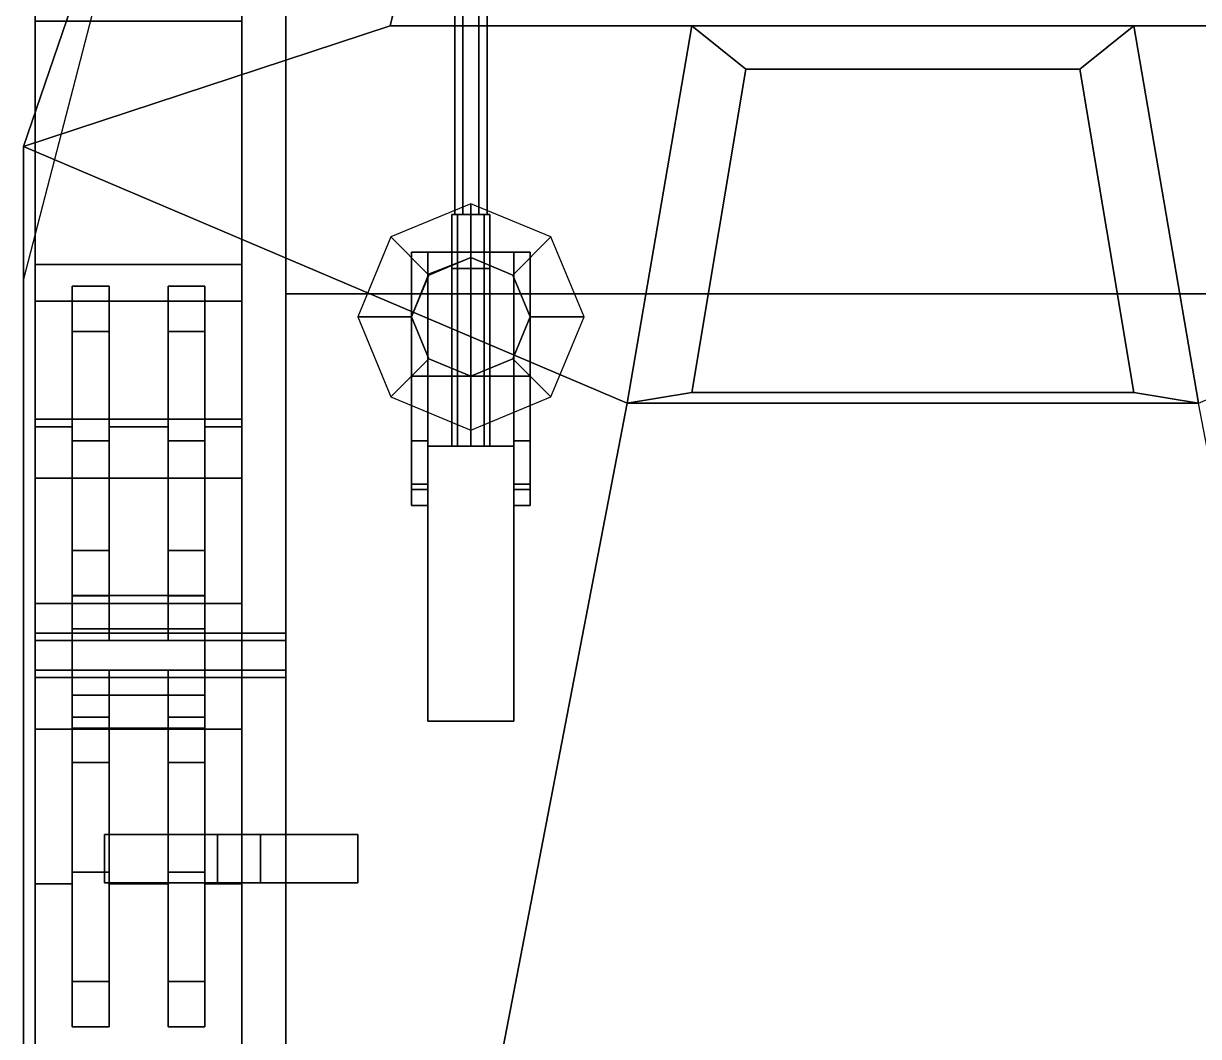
# Model space of a CAD drawing. Extents: x -1.6 to 3, y -6.1 to 13.
# Drawn here: x -1.65 to 0.53, y 1.605 to 3.484 of the extents above; entities that cross this region are included whole.
import ezdxf

# ---------------------------------------------------------------- set-up
doc = ezdxf.new("R2010")
doc.units = 0
doc.layers.get('0').update_dxf_attribs({"linetype": 'CONTINUOUS'})
for name, color, linetype in [('MG', 1, 'CONTINUOUS'), ('TRACKS', 3, 'CONTINUOUS'), ('TURRET', 2, 'CONTINUOUS'), ('WHEELS', 2, 'CONTINUOUS')]:
    doc.layers.add(name, color=color, linetype=linetype)

msp = doc.modelspace()

# ---------------------------------------------------------------- linework, layer by layer
for points in [[(-1.163, 4.6792, 1.93), (-1.65, 3.2563, 1.93), (-1.65, 3.2563, 2.16), (-1.163, 4.6792, 2.16)], [(-1.3878, 4.0225, 1.37), (-1.65, 3.01, 1.3272), (-1.65, 3.2563, 1.93), (-1.163, 4.6792, 1.93)], [(-1.163, 4.6792, 2.16), (-1.65, 3.2563, 2.16), (-0.97, 3.48, 2.16), (-0.78, 4.27, 2.16)], [(-1.163, 4.4193, 1.0672), (-1.163, 2.9827, 0.4241), (-1.163, 0.903, 1.2861), (-1.163, 3.01, 1.3272)], [(1.163, 4.4193, 1.0672), (1.163, 2.9827, 0.4241), (-1.163, 2.9827, 0.4241), (-1.163, 4.4193, 1.0672)], [(-1.163, 4.4193, 1.0672), (-1.163, 4.4193, 1.0672), (-1.163, 3.01, 1.3272), (-1.163, 4.0225, 1.37)], [(-0.78, 4.27, 2.16), (-0.97, 3.48, 2.16), (-0.97, 3.48, 2.76), (-0.84, 4.02, 2.76)], [(-0.84, 4.02, 2.76), (-0.97, 3.48, 2.76), (0.97, 3.48, 2.76), (0.84, 4.02, 2.76)], [(-0.97, 3.48, 2.16), (-1.65, 3.2563, 2.16), (-0.53, 2.78, 2.1623), (-0.41, 3.48, 2.16)], [(-0.97, 3.48, 2.76), (-0.97, 3.48, 2.16), (-0.41, 3.48, 2.16), (-0.41, 3.48, 2.76)], [(-0.41, 3.48, 2.16), (-0.53, 2.78, 2.1623), (-0.53, 2.78, 2.76), (-0.41, 3.48, 2.76)], [(-0.41, 3.48, 2.76), (-0.53, 2.78, 2.76), (-0.41, 2.8, 3.49), (-0.31, 3.4, 3.49)], [(0.31, 3.4, 3.49), (0.41, 3.48, 2.76), (-0.41, 3.48, 2.76), (-0.31, 3.4, 3.49)], [(0.41, 2.8, 3.49), (0.53, 2.78, 2.76), (0.41, 3.48, 2.76), (0.31, 3.4, 3.49)], [(0.53, 2.78, 2.76), (0.53, 2.78, 2.1623), (0.41, 3.48, 2.16), (0.41, 3.48, 2.76)], [(0.41, 3.48, 2.76), (0.41, 3.48, 2.16), (0.97, 3.48, 2.16), (0.97, 3.48, 2.76)], [(0.41, 3.48, 2.16), (0.53, 2.78, 2.1623), (1.65, 3.2563, 2.16), (0.97, 3.48, 2.16)], [(-0.31, 3.4, 3.49), (-0.41, 2.8, 3.49), (0.41, 2.8, 3.49), (0.31, 3.4, 3.49)], [(-1.65, 0.903, 1.2861), (-1.65, -3.0374, 1.2724), (-1.65, -3.0374, 2.19), (-1.65, 3.2563, 2.16)], [(-1.65, 3.01, 1.3272), (-1.65, 0.903, 1.2861), (-1.65, 3.2563, 2.16), (-1.65, 3.2563, 1.93)], [(-1.65, 3.2563, 2.16), (-1.65, -3.0374, 2.19), (-1.65, -3.0374, 2.19), (-0.53, 2.78, 2.1623)], [(-0.82, 3.15, 2.16), (-0.9685, 3.0885, 2.16), (-0.8978, 3.0178, 2.76), (-0.82, 3.05, 2.76)], [(-0.6715, 3.0885, 2.16), (-0.82, 3.15, 2.16), (-0.82, 3.05, 2.76), (-0.7422, 3.0178, 2.76)], [(-0.9685, 3.0885, 2.16), (-1.03, 2.94, 2.16), (-0.93, 2.94, 2.76), (-0.8978, 3.0178, 2.76)], [(-0.61, 2.94, 2.16), (-0.6715, 3.0885, 2.16), (-0.7422, 3.0178, 2.76), (-0.71, 2.94, 2.76)], [(-1.163, 2.9827, 0.4241), (-1.163, -3.6941, 0.4241), (-1.163, -3.0374, 1.2724), (-1.163, 0.903, 1.2861)], [(1.163, 2.9827, 0.4241), (1.163, -3.6941, 0.4241), (-1.163, -3.6941, 0.4241), (-1.163, 2.9827, 0.4241)], [(-1.03, 2.94, 2.16), (-0.9685, 2.7915, 2.16), (-0.8978, 2.8622, 2.76), (-0.93, 2.94, 2.76)], [(-0.6715, 2.7915, 2.16), (-0.61, 2.94, 2.16), (-0.71, 2.94, 2.76), (-0.7422, 2.8622, 2.76)], [(-0.9685, 2.7915, 2.16), (-0.82, 2.73, 2.16), (-0.82, 2.83, 2.76), (-0.8978, 2.8622, 2.76)], [(-0.82, 2.73, 2.16), (-0.6715, 2.7915, 2.16), (-0.7422, 2.8622, 2.76), (-0.82, 2.83, 2.76)], [(-0.41, 2.8, 3.49), (-0.53, 2.78, 2.76), (0.53, 2.78, 2.76), (0.41, 2.8, 3.49)], [(-0.53, 2.78, 2.1623), (-1.65, -3.0374, 2.19), (1.65, -3.0374, 2.19), (0.53, 2.78, 2.1623)], [(-0.53, 2.78, 2.76), (-0.53, 2.78, 2.1623), (0.53, 2.78, 2.1623), (0.53, 2.78, 2.76)], [(-1.6282, 2.7364, 0.2873), (-1.6282, 2.3396, 0.3284), (-1.6282, 2.3533, 0.4789), (-1.6282, 2.7364, 0.3557)], [(-1.5597, 2.7364, 0.3557), (-1.5597, 2.7364, 0.2873), (-1.6282, 2.7364, 0.2873), (-1.6282, 2.7364, 0.3557)], [(-1.5597, 2.7364, 0.2873), (-1.5597, 2.3396, 0.3284), (-1.6282, 2.3396, 0.3284), (-1.6282, 2.7364, 0.2873)], [(-1.6282, 2.7364, 0.3557), (-1.6282, 2.3533, 0.4789), (-1.5597, 2.3533, 0.4789), (-1.5597, 2.7364, 0.3557)], [(-1.5597, 2.3533, 0.4789), (-1.5597, 2.3396, 0.3284), (-1.5597, 2.7364, 0.2873), (-1.5597, 2.7364, 0.3557)], [(-1.3819, 2.7364, 0.3557), (-1.3819, 2.7364, 0.2873), (-1.4913, 2.7364, 0.2873), (-1.4913, 2.7364, 0.3557)], [(-1.4913, 2.7364, 0.2873), (-1.4913, 2.3396, 0.3284), (-1.4913, 2.3533, 0.4789), (-1.4913, 2.7364, 0.3557)], [(-1.3819, 2.7364, 0.2873), (-1.3819, 2.3396, 0.3284), (-1.4913, 2.3396, 0.3284), (-1.4913, 2.7364, 0.2873)], [(-1.4913, 2.7364, 0.3557), (-1.4913, 2.3533, 0.4789), (-1.3819, 2.3533, 0.4789), (-1.3819, 2.7364, 0.3557)], [(-1.3819, 2.3533, 0.4789), (-1.3819, 2.3396, 0.3284), (-1.3819, 2.7364, 0.2873), (-1.3819, 2.7364, 0.3557)], [(-1.2451, 2.7364, 0.2873), (-1.2451, 2.3396, 0.3284), (-1.3135, 2.3396, 0.3284), (-1.3135, 2.7364, 0.2873)], [(-1.3135, 2.7364, 0.3557), (-1.3135, 2.3533, 0.4789), (-1.2451, 2.3533, 0.4789), (-1.2451, 2.7364, 0.3557)], [(-1.2451, 2.7364, 0.3557), (-1.2451, 2.7364, 0.2873), (-1.3135, 2.7364, 0.2873), (-1.3135, 2.7364, 0.3557)], [(-1.3135, 2.7364, 0.2873), (-1.3135, 2.3396, 0.3284), (-1.3135, 2.3533, 0.4789), (-1.3135, 2.7364, 0.3557)], [(-1.2451, 2.3533, 0.4789), (-1.2451, 2.3396, 0.3284), (-1.2451, 2.7364, 0.2873), (-1.2451, 2.7364, 0.3557)], [(-1.6282, 2.3396, 0.3284), (-1.6282, 2.2849, 0.3284), (-1.6282, 2.2712, 0.4789), (-1.6282, 2.3533, 0.4789)], [(-1.6282, 2.3533, 0.4789), (-1.6282, 2.2712, 0.4789), (-1.163, 2.2712, 0.4789), (-1.163, 2.3533, 0.4789)], [(-1.163, 2.3396, 0.3284), (-1.163, 2.2849, 0.3284), (-1.6282, 2.2849, 0.3284), (-1.6282, 2.3396, 0.3284)], [(-1.163, 2.3533, 0.4789), (-1.163, 2.3396, 0.3284), (-1.5597, 2.3396, 0.3284), (-1.5597, 2.3533, 0.4789)], [(-1.6282, 1.8881, 0.2873), (-1.6282, 2.2849, 0.3284), (-1.5597, 2.2849, 0.3284), (-1.5597, 1.8881, 0.2873)], [(-1.6282, 2.2712, 0.4789), (-1.6282, 2.2849, 0.3284), (-1.6282, 1.8881, 0.2873), (-1.6282, 1.8881, 0.3557)], [(-1.5597, 1.8881, 0.3557), (-1.5597, 2.2712, 0.4789), (-1.6282, 2.2712, 0.4789), (-1.6282, 1.8881, 0.3557)], [(-1.5597, 2.2712, 0.4789), (-1.5597, 2.2849, 0.3284), (-1.163, 2.2849, 0.3284), (-1.163, 2.2712, 0.4789)], [(-1.5597, 1.8881, 0.2873), (-1.5597, 2.2849, 0.3284), (-1.5597, 2.2712, 0.4789), (-1.5597, 1.8881, 0.3557)], [(-1.4913, 2.2712, 0.4789), (-1.4913, 2.2849, 0.3284), (-1.4913, 1.8881, 0.2873), (-1.4913, 1.8881, 0.3557)], [(-1.4913, 1.8881, 0.2873), (-1.4913, 2.2849, 0.3284), (-1.3819, 2.2849, 0.3284), (-1.3819, 1.8881, 0.2873)], [(-1.3819, 1.8881, 0.3557), (-1.3819, 2.2712, 0.4789), (-1.4913, 2.2712, 0.4789), (-1.4913, 1.8881, 0.3557)], [(-1.3819, 1.8881, 0.2873), (-1.3819, 2.2849, 0.3284), (-1.3819, 2.2712, 0.4789), (-1.3819, 1.8881, 0.3557)], [(-1.3135, 1.8881, 0.2873), (-1.3135, 2.2849, 0.3284), (-1.2451, 2.2849, 0.3284), (-1.2451, 1.8881, 0.2873)], [(-1.3135, 2.2712, 0.4789), (-1.3135, 2.2849, 0.3284), (-1.3135, 1.8881, 0.2873), (-1.3135, 1.8881, 0.3557)], [(-1.2451, 1.8881, 0.3557), (-1.2451, 2.2712, 0.4789), (-1.3135, 2.2712, 0.4789), (-1.3135, 1.8881, 0.3557)], [(-1.2451, 1.8881, 0.2873), (-1.2451, 2.2849, 0.3284), (-1.2451, 2.2712, 0.4789), (-1.2451, 1.8881, 0.3557)], [(-1.03, 1.98, 2.36), (-1.03, 1.98, 2.16), (-1.5, 1.98, 2.16), (-1.5, 1.98, 2.36)], [(-1.5, 1.98, 2.36), (-1.5, 1.98, 2.16), (-1.5, 1.89, 2.16), (-1.5, 1.89, 2.36)], [(-1.03, 1.98, 2.36), (-1.03, 1.98, 2.36), (-1.5, 1.98, 2.36), (-1.29, 1.98, 2.46)], [(-1.29, 1.98, 2.46), (-1.5, 1.98, 2.36), (-1.5, 1.89, 2.36), (-1.29, 1.89, 2.46)], [(-1.03, 1.98, 2.65), (-1.03, 1.98, 2.36), (-1.29, 1.98, 2.46), (-1.21, 1.98, 2.65)], [(-1.21, 1.98, 2.65), (-1.29, 1.98, 2.46), (-1.29, 1.89, 2.46), (-1.21, 1.89, 2.65)], [(-1.21, 1.89, 2.65), (-1.03, 1.89, 2.65), (-1.03, 1.98, 2.65), (-1.21, 1.98, 2.65)], [(-1.03, 1.89, 2.65), (-1.03, 1.89, 2.16), (-1.03, 1.98, 2.16), (-1.03, 1.98, 2.65)], [(-1.6282, 1.8881, 0.3557), (-1.6282, 1.8881, 0.2873), (-1.5597, 1.8881, 0.2873), (-1.5597, 1.8881, 0.3557)], [(-1.5, 1.89, 2.16), (-1.03, 1.89, 2.16), (-1.03, 1.89, 2.36), (-1.5, 1.89, 2.36)], [(-1.5, 1.89, 2.36), (-1.03, 1.89, 2.36), (-1.03, 1.89, 2.36), (-1.29, 1.89, 2.46)], [(-1.4913, 1.8881, 0.3557), (-1.4913, 1.8881, 0.2873), (-1.3819, 1.8881, 0.2873), (-1.3819, 1.8881, 0.3557)], [(-1.3135, 1.8881, 0.3557), (-1.3135, 1.8881, 0.2873), (-1.2451, 1.8881, 0.2873), (-1.2451, 1.8881, 0.3557)], [(-1.29, 1.89, 2.46), (-1.03, 1.89, 2.36), (-1.03, 1.89, 2.65), (-1.21, 1.89, 2.65)]]:
    msp.add_3dface(points)
at = {"layer": 'MG'}
for points in [[(-0.85, 3.66, 3.27), (-0.835, 3.66, 3.244), (-0.835, 3.13, 3.244), (-0.85, 3.13, 3.27)], [(-0.835, 3.66, 3.296), (-0.85, 3.66, 3.27), (-0.85, 3.13, 3.27), (-0.835, 3.13, 3.296)], [(-0.835, 3.66, 3.244), (-0.805, 3.66, 3.244), (-0.805, 3.13, 3.244), (-0.835, 3.13, 3.244)], [(-0.805, 3.66, 3.296), (-0.835, 3.66, 3.296), (-0.835, 3.13, 3.296), (-0.805, 3.13, 3.296)], [(-0.805, 3.66, 3.244), (-0.79, 3.66, 3.27), (-0.79, 3.13, 3.27), (-0.805, 3.13, 3.244)], [(-0.79, 3.66, 3.27), (-0.805, 3.66, 3.296), (-0.805, 3.13, 3.296), (-0.79, 3.13, 3.27)], [(-0.785, 3.13, 3.27), (-0.8447, 3.13, 3.2453), (-0.855, 3.13, 3.27), (-0.7953, 3.13, 3.2947)], [(-0.7953, 3.13, 3.2947), (-0.855, 3.13, 3.27), (-0.8447, 3.13, 3.2947), (-0.82, 3.13, 3.305)], [(-0.855, 3.13, 3.27), (-0.8447, 3.13, 3.2453), (-0.8447, 3.03, 3.2453), (-0.855, 3.03, 3.27)], [(-0.8447, 3.13, 3.2947), (-0.855, 3.13, 3.27), (-0.855, 2.7, 3.27), (-0.8447, 2.7, 3.2947)], [(-0.7953, 3.13, 3.2453), (-0.82, 3.13, 3.235), (-0.8447, 3.13, 3.2453), (-0.785, 3.13, 3.27)], [(-0.8447, 3.13, 3.2453), (-0.82, 3.13, 3.235), (-0.82, 3.03, 3.235), (-0.8447, 3.03, 3.2453)], [(-0.82, 3.13, 3.305), (-0.8447, 3.13, 3.2947), (-0.8447, 2.7, 3.2947), (-0.82, 2.7, 3.305)], [(-0.82, 3.13, 3.235), (-0.7953, 3.13, 3.2453), (-0.7953, 3.03, 3.2453), (-0.82, 3.03, 3.235)], [(-0.7953, 3.13, 3.2947), (-0.82, 3.13, 3.305), (-0.82, 2.7, 3.305), (-0.7953, 2.7, 3.2947)], [(-0.7953, 3.13, 3.2453), (-0.785, 3.13, 3.27), (-0.785, 3.03, 3.27), (-0.7953, 3.03, 3.2453)], [(-0.785, 3.13, 3.27), (-0.7953, 3.13, 3.2947), (-0.7953, 2.7, 3.2947), (-0.785, 2.7, 3.27)], [(-0.8447, 3.03, 3.2453), (-0.8447, 3.03, 3.1953), (-0.855, 3.03, 3.22), (-0.855, 3.03, 3.27)], [(-0.855, 3.03, 3.27), (-0.855, 3.03, 3.22), (-0.855, 2.7, 3.22), (-0.855, 2.7, 3.27)], [(-0.855, 3.03, 3.22), (-0.8447, 3.03, 3.1953), (-0.8447, 2.7, 3.1953), (-0.855, 2.7, 3.22)], [(-0.82, 3.03, 3.235), (-0.82, 3.03, 3.185), (-0.8447, 3.03, 3.1953), (-0.8447, 3.03, 3.2453)], [(-0.8447, 3.03, 3.1953), (-0.82, 3.03, 3.185), (-0.82, 2.7, 3.185), (-0.8447, 2.7, 3.1953)], [(-0.7953, 3.03, 3.2453), (-0.7953, 3.03, 3.1953), (-0.82, 3.03, 3.185), (-0.82, 3.03, 3.235)], [(-0.82, 3.03, 3.185), (-0.7953, 3.03, 3.1953), (-0.7953, 2.7, 3.1953), (-0.82, 2.7, 3.185)], [(-0.785, 3.03, 3.27), (-0.785, 3.03, 3.22), (-0.7953, 3.03, 3.1953), (-0.7953, 3.03, 3.2453)], [(-0.7953, 3.03, 3.1953), (-0.785, 3.03, 3.22), (-0.785, 2.7, 3.22), (-0.7953, 2.7, 3.1953)], [(-0.785, 3.03, 3.22), (-0.785, 3.03, 3.27), (-0.785, 2.7, 3.27), (-0.785, 2.7, 3.22)], [(-0.74, 2.7, 3.31), (-0.74, 2.7, 3.14), (-0.9, 2.7, 3.14), (-0.9, 2.7, 3.31)], [(-0.9, 2.7, 3.14), (-0.9, 2.19, 3.14), (-0.9, 2.19, 3.31), (-0.9, 2.7, 3.31)], [(-0.9, 2.7, 3.31), (-0.9, 2.19, 3.31), (-0.74, 2.19, 3.31), (-0.74, 2.7, 3.31)], [(-0.74, 2.7, 3.14), (-0.74, 2.19, 3.14), (-0.9, 2.19, 3.14), (-0.9, 2.7, 3.14)], [(-0.74, 2.19, 3.31), (-0.74, 2.19, 3.14), (-0.74, 2.7, 3.14), (-0.74, 2.7, 3.31)], [(-0.9, 2.19, 3.31), (-0.9, 2.19, 3.14), (-0.74, 2.19, 3.14), (-0.74, 2.19, 3.31)]]:
    msp.add_3dface(points, dxfattribs=at)
at = {"layer": 'TRACKS'}
for points in [[(-1.6282, 3.0374, 1.0946), (-1.6282, 3.571, 1.163), (-1.2451, 3.571, 1.163), (-1.2451, 3.0374, 1.0946)], [(-1.6282, 3.0374, 1.1356), (-1.6282, 3.571, 1.204), (-1.6282, 3.571, 1.163), (-1.6282, 3.0374, 1.0946)], [(-1.2451, 3.0374, 1.1356), (-1.2451, 3.571, 1.204), (-1.6282, 3.571, 1.204), (-1.6282, 3.0374, 1.1356)], [(-1.2451, 3.571, 1.163), (-1.2451, 3.571, 1.204), (-1.2451, 3.0374, 1.1356), (-1.2451, 3.0374, 1.0946)], [(-1.6282, 3.4889, 0.3421), (-1.6282, 2.969, 0.0821), (-1.2451, 2.969, 0.0821), (-1.2451, 3.4889, 0.3421)], [(-1.6282, 3.4889, 0.301), (-1.6282, 2.969, 0.041), (-1.6282, 2.969, 0.0821), (-1.6282, 3.4889, 0.3421)], [(-1.2451, 3.4889, 0.301), (-1.2451, 2.969, 0.041), (-1.6282, 2.969, 0.041), (-1.6282, 3.4889, 0.301)], [(-1.2451, 2.969, 0.0821), (-1.2451, 2.969, 0.041), (-1.2451, 3.4889, 0.301), (-1.2451, 3.4889, 0.3421)], [(-1.2451, 2.6406, 1.1356), (-1.2451, 3.0374, 1.1356), (-1.6282, 3.0374, 1.1356), (-1.6282, 2.6406, 1.1356)], [(-1.6282, 2.6406, 1.1356), (-1.6282, 3.0374, 1.1356), (-1.6282, 3.0374, 1.0946), (-1.6282, 2.6406, 1.0946)], [(-1.6282, 2.6406, 1.0946), (-1.6282, 3.0374, 1.0946), (-1.2451, 3.0374, 1.0946), (-1.2451, 2.6406, 1.0946)], [(-1.2451, 3.0374, 1.0946), (-1.2451, 3.0374, 1.1356), (-1.2451, 2.6406, 1.1356), (-1.2451, 2.6406, 1.0946)], [(-1.6282, 2.969, 0.0821), (-1.6282, 2.7501, 0.041), (-1.2451, 2.7501, 0.041), (-1.2451, 2.969, 0.0821)], [(-1.6282, 2.969, 0.041), (-1.6282, 2.7501), (-1.6282, 2.7501, 0.041), (-1.6282, 2.969, 0.0821)], [(-1.2451, 2.969, 0.041), (-1.2451, 2.7501), (-1.6282, 2.7501), (-1.6282, 2.969, 0.041)], [(-1.2451, 2.7501, 0.041), (-1.2451, 2.7501), (-1.2451, 2.969, 0.041), (-1.2451, 2.969, 0.0821)], [(-1.2451, 2.7501), (-1.2451, -2.9143), (-1.6282, -2.9143), (-1.6282, 2.7501)], [(-1.6282, 2.7501), (-1.6282, -2.9143), (-1.6282, -2.8869, 0.041), (-1.6282, 2.7501, 0.041)], [(-1.6282, 2.7501, 0.041), (-1.6282, -2.8869, 0.041), (-1.2451, -2.8869, 0.041), (-1.2451, 2.7501, 0.041)], [(-1.2451, -2.8869, 0.041), (-1.2451, -2.9143), (-1.2451, 2.7501), (-1.2451, 2.7501, 0.041)], [(-1.2451, 2.408, 1.1493), (-1.2451, 2.6406, 1.1356), (-1.6282, 2.6406, 1.1356), (-1.6282, 2.408, 1.1493)], [(-1.6282, 2.408, 1.1493), (-1.6282, 2.6406, 1.1356), (-1.6282, 2.6406, 1.0946), (-1.6282, 2.408, 1.1082)], [(-1.6282, 2.408, 1.1082), (-1.6282, 2.6406, 1.0946), (-1.2451, 2.6406, 1.0946), (-1.2451, 2.408, 1.1082)], [(-1.2451, 2.6406, 1.0946), (-1.2451, 2.6406, 1.1356), (-1.2451, 2.408, 1.1493), (-1.2451, 2.408, 1.1082)], [(-1.2451, 2.1754, 1.1493), (-1.2451, 2.408, 1.1493), (-1.6282, 2.408, 1.1493), (-1.6282, 2.1754, 1.1493)], [(-1.6282, 2.1754, 1.1493), (-1.6282, 2.408, 1.1493), (-1.6282, 2.408, 1.1082), (-1.6282, 2.1754, 1.1082)], [(-1.6282, 2.1754, 1.1082), (-1.6282, 2.408, 1.1082), (-1.2451, 2.408, 1.1082), (-1.2451, 2.1754, 1.1082)], [(-1.2451, 2.408, 1.1082), (-1.2451, 2.408, 1.1493), (-1.2451, 2.1754, 1.1493), (-1.2451, 2.1754, 1.1082)], [(-1.6282, 1.5871, 1.0261), (-1.6282, 2.1754, 1.1082), (-1.2451, 2.1754, 1.1082), (-1.2451, 1.5871, 1.0261)], [(-1.6282, 1.5871, 1.0672), (-1.6282, 2.1754, 1.1493), (-1.6282, 2.1754, 1.1082), (-1.6282, 1.5871, 1.0261)], [(-1.2451, 1.5871, 1.0672), (-1.2451, 2.1754, 1.1493), (-1.6282, 2.1754, 1.1493), (-1.6282, 1.5871, 1.0672)], [(-1.2451, 2.1754, 1.1082), (-1.2451, 2.1754, 1.1493), (-1.2451, 1.5871, 1.0672), (-1.2451, 1.5871, 1.0261)]]:
    msp.add_3dface(points, dxfattribs=at)
at = {"layer": 'TURRET'}
for points in [[(-0.93, 2.71, 3.18), (-0.9, 2.71, 3.18), (-0.9, 3.06, 2.92), (-0.93, 3.06, 2.92)], [(-0.93, 3.06, 2.92), (-0.93, 2.83, 2.92), (-0.93, 2.62, 3.13), (-0.93, 2.71, 3.18)], [(-0.93, 3.06, 2.86), (-0.93, 2.83, 2.86), (-0.93, 2.83, 2.92), (-0.93, 3.06, 2.92)], [(-0.71, 3.06, 2.92), (-0.71, 3.06, 2.86), (-0.93, 3.06, 2.86), (-0.93, 3.06, 2.92)], [(-0.9, 2.71, 3.18), (-0.9, 2.62, 3.13), (-0.9, 2.83, 2.92), (-0.9, 3.06, 2.92)], [(-0.9, 3.06, 2.92), (-0.9, 2.83, 2.92), (-0.74, 2.83, 2.92), (-0.74, 3.06, 2.92)], [(-0.74, 3.06, 2.92), (-0.74, 2.83, 2.92), (-0.74, 2.62, 3.13), (-0.74, 2.71, 3.18)], [(-0.74, 2.71, 3.18), (-0.71, 2.71, 3.18), (-0.71, 3.06, 2.92), (-0.74, 3.06, 2.92)], [(-0.71, 2.71, 3.18), (-0.71, 2.62, 3.13), (-0.71, 2.83, 2.92), (-0.71, 3.06, 2.92)], [(-0.71, 2.83, 2.92), (-0.71, 2.83, 2.86), (-0.71, 3.06, 2.86), (-0.71, 3.06, 2.92)], [(-0.82, 3.05, 2.76), (-0.8978, 3.0178, 2.76), (-0.8978, 3.02, 2.86), (-0.82, 3.05, 2.86)], [(-0.7422, 3.0178, 2.76), (-0.82, 3.05, 2.76), (-0.82, 3.05, 2.86), (-0.7422, 3.0178, 2.86)], [(-0.8978, 3.0178, 2.76), (-0.93, 2.94, 2.76), (-0.93, 2.94, 2.86), (-0.8978, 3.02, 2.86)], [(-0.71, 2.94, 2.76), (-0.7422, 3.0178, 2.76), (-0.7422, 3.0178, 2.86), (-0.71, 2.94, 2.86)], [(-0.93, 2.94, 2.76), (-0.8978, 2.8622, 2.76), (-0.8978, 2.8622, 2.86), (-0.93, 2.94, 2.86)], [(-0.7422, 2.8622, 2.76), (-0.71, 2.94, 2.76), (-0.71, 2.94, 2.86), (-0.7422, 2.8622, 2.86)], [(-0.8978, 2.8622, 2.76), (-0.82, 2.83, 2.76), (-0.82, 2.83, 2.86), (-0.8978, 2.8622, 2.86)], [(-0.82, 2.83, 2.76), (-0.7422, 2.8622, 2.76), (-0.7422, 2.8622, 2.86), (-0.82, 2.83, 2.86)], [(-0.93, 2.83, 2.92), (-0.9, 2.83, 2.92), (-0.9, 2.62, 3.13), (-0.93, 2.62, 3.13)], [(-0.93, 2.83, 2.92), (-0.93, 2.83, 2.86), (-0.71, 2.83, 2.86), (-0.71, 2.83, 2.92)], [(-0.74, 2.83, 2.92), (-0.71, 2.83, 2.92), (-0.71, 2.62, 3.13), (-0.74, 2.62, 3.13)], [(-0.93, 2.71, 3.18), (-0.93, 2.62, 3.13), (-0.93, 2.59, 3.22), (-0.93, 2.63, 3.25)], [(-0.93, 2.63, 3.25), (-0.9, 2.63, 3.25), (-0.9, 2.71, 3.18), (-0.93, 2.71, 3.18)], [(-0.9, 2.63, 3.25), (-0.9, 2.59, 3.22), (-0.9, 2.62, 3.13), (-0.9, 2.71, 3.18)], [(-0.74, 2.63, 3.25), (-0.71, 2.63, 3.25), (-0.71, 2.71, 3.18), (-0.74, 2.71, 3.18)], [(-0.74, 2.71, 3.18), (-0.74, 2.62, 3.13), (-0.74, 2.59, 3.22), (-0.74, 2.63, 3.25)], [(-0.71, 2.63, 3.25), (-0.71, 2.59, 3.22), (-0.71, 2.62, 3.13), (-0.71, 2.71, 3.18)], [(-0.93, 2.59, 3.22), (-0.9, 2.59, 3.22), (-0.9, 2.63, 3.25), (-0.93, 2.63, 3.25)], [(-0.93, 2.62, 3.13), (-0.9, 2.62, 3.13), (-0.9, 2.59, 3.22), (-0.93, 2.59, 3.22)], [(-0.74, 2.59, 3.22), (-0.71, 2.59, 3.22), (-0.71, 2.63, 3.25), (-0.74, 2.63, 3.25)], [(-0.74, 2.62, 3.13), (-0.71, 2.62, 3.13), (-0.71, 2.59, 3.22), (-0.74, 2.59, 3.22)]]:
    msp.add_3dface(points, dxfattribs=at)
at = {"layer": 'WHEELS'}
for points in [[(-1.5597, 2.5068, 0.5332), (-1.5597, 2.9973, 0.33), (-1.5597, 2.9132, 0.1268), (-1.5597, 2.4227, 0.33)], [(-1.5597, 2.71, 0.6173), (-1.5597, 2.9132, 0.5332), (-1.5597, 2.9973, 0.33), (-1.5597, 2.5068, 0.5332)], [(-1.4913, 2.9132, 0.5332), (-1.4913, 2.9973, 0.33), (-1.5597, 2.9973, 0.33), (-1.5597, 2.9132, 0.5332)], [(-1.4913, 2.9973, 0.33), (-1.4913, 2.9132, 0.1268), (-1.5597, 2.9132, 0.1268), (-1.5597, 2.9973, 0.33)], [(-1.4913, 2.9132, 0.5332), (-1.4913, 2.4227, 0.33), (-1.4913, 2.5068, 0.1268), (-1.4913, 2.9973, 0.33)], [(-1.4913, 2.9973, 0.33), (-1.4913, 2.5068, 0.1268), (-1.4913, 2.71, 0.0427), (-1.4913, 2.9132, 0.1268)], [(-1.3819, 2.71, 0.6173), (-1.3819, 2.9132, 0.5332), (-1.3819, 2.9973, 0.33), (-1.3819, 2.5068, 0.5332)], [(-1.3819, 2.5068, 0.5332), (-1.3819, 2.9973, 0.33), (-1.3819, 2.9132, 0.1268), (-1.3819, 2.4227, 0.33)], [(-1.3135, 2.9132, 0.5332), (-1.3135, 2.9973, 0.33), (-1.3819, 2.9973, 0.33), (-1.3819, 2.9132, 0.5332)], [(-1.3135, 2.9973, 0.33), (-1.3135, 2.9132, 0.1268), (-1.3819, 2.9132, 0.1268), (-1.3819, 2.9973, 0.33)], [(-1.3135, 2.9132, 0.5332), (-1.3135, 2.4227, 0.33), (-1.3135, 2.5068, 0.1268), (-1.3135, 2.9973, 0.33)], [(-1.3135, 2.9973, 0.33), (-1.3135, 2.5068, 0.1268), (-1.3135, 2.71, 0.0427), (-1.3135, 2.9132, 0.1268)], [(-1.5597, 2.4227, 0.33), (-1.5597, 2.9132, 0.1268), (-1.5597, 2.71, 0.0427), (-1.5597, 2.5068, 0.1268)], [(-1.4913, 2.9132, 0.1268), (-1.4913, 2.71, 0.0427), (-1.5597, 2.71, 0.0427), (-1.5597, 2.9132, 0.1268)], [(-1.4913, 2.71, 0.6173), (-1.4913, 2.9132, 0.5332), (-1.5597, 2.9132, 0.5332), (-1.5597, 2.71, 0.6173)], [(-1.4913, 2.71, 0.6173), (-1.4913, 2.5068, 0.5332), (-1.4913, 2.4227, 0.33), (-1.4913, 2.9132, 0.5332)], [(-1.3819, 2.4227, 0.33), (-1.3819, 2.9132, 0.1268), (-1.3819, 2.71, 0.0427), (-1.3819, 2.5068, 0.1268)], [(-1.3135, 2.9132, 0.1268), (-1.3135, 2.71, 0.0427), (-1.3819, 2.71, 0.0427), (-1.3819, 2.9132, 0.1268)], [(-1.3135, 2.71, 0.6173), (-1.3135, 2.9132, 0.5332), (-1.3819, 2.9132, 0.5332), (-1.3819, 2.71, 0.6173)], [(-1.3135, 2.71, 0.6173), (-1.3135, 2.5068, 0.5332), (-1.3135, 2.4227, 0.33), (-1.3135, 2.9132, 0.5332)], [(-1.4913, 2.71, 0.0427), (-1.4913, 2.5068, 0.1268), (-1.5597, 2.5068, 0.1268), (-1.5597, 2.71, 0.0427)], [(-1.4913, 2.5068, 0.5332), (-1.4913, 2.71, 0.6173), (-1.5597, 2.71, 0.6173), (-1.5597, 2.5068, 0.5332)], [(-1.3135, 2.71, 0.0427), (-1.3135, 2.5068, 0.1268), (-1.3819, 2.5068, 0.1268), (-1.3819, 2.71, 0.0427)], [(-1.3135, 2.5068, 0.5332), (-1.3135, 2.71, 0.6173), (-1.3819, 2.71, 0.6173), (-1.3819, 2.5068, 0.5332)], [(-1.4913, 2.4227, 0.33), (-1.4913, 2.5068, 0.5332), (-1.5597, 2.5068, 0.5332), (-1.5597, 2.4227, 0.33)], [(-1.4913, 2.5068, 0.1268), (-1.4913, 2.4227, 0.33), (-1.5597, 2.4227, 0.33), (-1.5597, 2.5068, 0.1268)], [(-1.3135, 2.4227, 0.33), (-1.3135, 2.5068, 0.5332), (-1.3819, 2.5068, 0.5332), (-1.3819, 2.4227, 0.33)], [(-1.3135, 2.5068, 0.1268), (-1.3135, 2.4227, 0.33), (-1.3819, 2.4227, 0.33), (-1.3819, 2.5068, 0.1268)], [(-1.3135, 2.3616, 1.1066), (-1.3135, 2.4231, 1), (-1.5597, 2.4231, 1), (-1.5597, 2.3616, 1.1066)], [(-1.3135, 2.4231, 1), (-1.3135, 2.3616, 0.8934), (-1.5597, 2.3616, 0.8934), (-1.5597, 2.4231, 1)], [(-1.5597, 2.2384, 1.1066), (-1.5597, 2.3616, 1.1066), (-1.5597, 2.4231, 1), (-1.5597, 2.1769, 1)], [(-1.5597, 2.1769, 1), (-1.5597, 2.4231, 1), (-1.5597, 2.3616, 0.8934), (-1.5597, 2.2384, 0.8934)], [(-1.3135, 2.2384, 1.1066), (-1.3135, 2.3616, 1.1066), (-1.5597, 2.3616, 1.1066), (-1.5597, 2.2384, 1.1066)], [(-1.3135, 2.3616, 0.8934), (-1.3135, 2.2384, 0.8934), (-1.5597, 2.2384, 0.8934), (-1.5597, 2.3616, 0.8934)], [(-1.3135, 2.1769, 1), (-1.3135, 2.2384, 1.1066), (-1.5597, 2.2384, 1.1066), (-1.5597, 2.1769, 1)], [(-1.3135, 2.2384, 0.8934), (-1.3135, 2.1769, 1), (-1.5597, 2.1769, 1), (-1.5597, 2.2384, 0.8934)], [(-1.5597, 1.7068, 0.5332), (-1.5597, 2.1973, 0.33), (-1.5597, 2.1132, 0.1268), (-1.5597, 1.6227, 0.33)], [(-1.5597, 1.91, 0.6173), (-1.5597, 2.1132, 0.5332), (-1.5597, 2.1973, 0.33), (-1.5597, 1.7068, 0.5332)], [(-1.4913, 2.1132, 0.5332), (-1.4913, 2.1973, 0.33), (-1.5597, 2.1973, 0.33), (-1.5597, 2.1132, 0.5332)], [(-1.4913, 2.1973, 0.33), (-1.4913, 2.1132, 0.1268), (-1.5597, 2.1132, 0.1268), (-1.5597, 2.1973, 0.33)], [(-1.4913, 2.1132, 0.5332), (-1.4913, 1.6227, 0.33), (-1.4913, 1.7068, 0.1268), (-1.4913, 2.1973, 0.33)], [(-1.4913, 2.1973, 0.33), (-1.4913, 1.7068, 0.1268), (-1.4913, 1.91, 0.0427), (-1.4913, 2.1132, 0.1268)], [(-1.3819, 1.91, 0.6173), (-1.3819, 2.1132, 0.5332), (-1.3819, 2.1973, 0.33), (-1.3819, 1.7068, 0.5332)], [(-1.3819, 1.7068, 0.5332), (-1.3819, 2.1973, 0.33), (-1.3819, 2.1132, 0.1268), (-1.3819, 1.6227, 0.33)], [(-1.3135, 2.1132, 0.5332), (-1.3135, 2.1973, 0.33), (-1.3819, 2.1973, 0.33), (-1.3819, 2.1132, 0.5332)], [(-1.3135, 2.1973, 0.33), (-1.3135, 2.1132, 0.1268), (-1.3819, 2.1132, 0.1268), (-1.3819, 2.1973, 0.33)], [(-1.3135, 2.1132, 0.5332), (-1.3135, 1.6227, 0.33), (-1.3135, 1.7068, 0.1268), (-1.3135, 2.1973, 0.33)], [(-1.3135, 2.1973, 0.33), (-1.3135, 1.7068, 0.1268), (-1.3135, 1.91, 0.0427), (-1.3135, 2.1132, 0.1268)], [(-1.5597, 1.6227, 0.33), (-1.5597, 2.1132, 0.1268), (-1.5597, 1.91, 0.0427), (-1.5597, 1.7068, 0.1268)], [(-1.4913, 2.1132, 0.1268), (-1.4913, 1.91, 0.0427), (-1.5597, 1.91, 0.0427), (-1.5597, 2.1132, 0.1268)], [(-1.4913, 1.91, 0.6173), (-1.4913, 2.1132, 0.5332), (-1.5597, 2.1132, 0.5332), (-1.5597, 1.91, 0.6173)], [(-1.4913, 1.91, 0.6173), (-1.4913, 1.7068, 0.5332), (-1.4913, 1.6227, 0.33), (-1.4913, 2.1132, 0.5332)], [(-1.3819, 1.6227, 0.33), (-1.3819, 2.1132, 0.1268), (-1.3819, 1.91, 0.0427), (-1.3819, 1.7068, 0.1268)], [(-1.3135, 2.1132, 0.1268), (-1.3135, 1.91, 0.0427), (-1.3819, 1.91, 0.0427), (-1.3819, 2.1132, 0.1268)], [(-1.3135, 1.91, 0.6173), (-1.3135, 2.1132, 0.5332), (-1.3819, 2.1132, 0.5332), (-1.3819, 1.91, 0.6173)], [(-1.3135, 1.91, 0.6173), (-1.3135, 1.7068, 0.5332), (-1.3135, 1.6227, 0.33), (-1.3135, 2.1132, 0.5332)], [(-1.4913, 1.91, 0.0427), (-1.4913, 1.7068, 0.1268), (-1.5597, 1.7068, 0.1268), (-1.5597, 1.91, 0.0427)], [(-1.4913, 1.7068, 0.5332), (-1.4913, 1.91, 0.6173), (-1.5597, 1.91, 0.6173), (-1.5597, 1.7068, 0.5332)], [(-1.3135, 1.91, 0.0427), (-1.3135, 1.7068, 0.1268), (-1.3819, 1.7068, 0.1268), (-1.3819, 1.91, 0.0427)], [(-1.3135, 1.7068, 0.5332), (-1.3135, 1.91, 0.6173), (-1.3819, 1.91, 0.6173), (-1.3819, 1.7068, 0.5332)], [(-1.4913, 1.6227, 0.33), (-1.4913, 1.7068, 0.5332), (-1.5597, 1.7068, 0.5332), (-1.5597, 1.6227, 0.33)], [(-1.4913, 1.7068, 0.1268), (-1.4913, 1.6227, 0.33), (-1.5597, 1.6227, 0.33), (-1.5597, 1.7068, 0.1268)], [(-1.3135, 1.6227, 0.33), (-1.3135, 1.7068, 0.5332), (-1.3819, 1.7068, 0.5332), (-1.3819, 1.6227, 0.33)], [(-1.3135, 1.7068, 0.1268), (-1.3135, 1.6227, 0.33), (-1.3819, 1.6227, 0.33), (-1.3819, 1.7068, 0.1268)]]:
    msp.add_3dface(points, dxfattribs=at)

doc.saveas('drawing.dxf')
